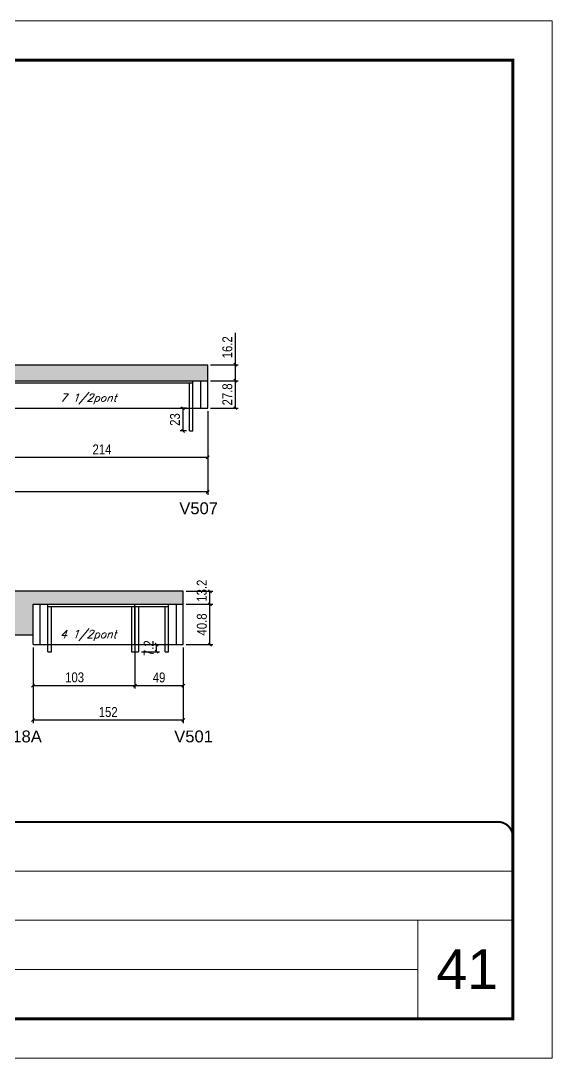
# Model space of a CAD drawing. Extents: x -21493 to -15213, y -12134 to 11887.
# Drawn here: x -20546 to -20008, y -649 to 401 of the extents above; entities that cross this region are included whole.
import ezdxf

# ---------------------------------------------------------------- set-up
doc = ezdxf.new("R2010")
doc.units = 0
doc.linetypes.add('CONTINUO', pattern=[0])
doc.linetypes.add('DASHED', pattern=[0.75, 0.5, -0.25])
for name, color, linetype in [('5', 5, 'Continuous'), ('COTA', 241, 'Continuous'), ('Painéis', 200, 'Continuous'), ('SARR_2.2x7', 40, 'Continuous'), ('SARR_3.5x7', 81, 'Continuous'), ('texto', 7, 'Continuous')]:
    doc.layers.add(name, color=color, linetype=linetype)
for name, color, linetype, lineweight in [('CARIMBO', 255, 'Continuous', 9), ('Folhas', 255, 'Continuous', 9), ('SARRAFO DE PRESSAO', 251, 'DASHED', 9)]:
    doc.layers.add(name, color=color, linetype=linetype, lineweight=lineweight)
doc.styles.add('ARIAL', font='arial.ttf')
doc.styles.add('COTA TECNICA', font='techl___.ttf', dxfattribs={"height": 10})
doc.styles.add('Romans', font='romans.shx')
doc.styles.get("Standard").update_dxf_attribs({"font": 'arial.ttf'})
doc.dimstyles.new('PAINEL', dxfattribs={"dimtxt": 10, "dimasz": 3, "dimexe": 3, "dimexo": 3, "dimgap": 3, "dimtad": 1, "dimdec": 1, "dimzin": 12, "dimdsep": 46, "dimtxsty": 'COTA TECNICA', "dimblk1": 'OBLIQUE', "dimblk2": 'OBLIQUE', "dimsah": 1, "dimcen": 0.9, "dimclrd": 4, "dimclre": 4, "dimclrt": 240, "dimadec": 1, "dimazin": 3, "dimtfac": 1, "dimtdec": 1, "dimtmove": 0, "dimatfit": 3, "dimfxl": 1, "dimtolj": 1, "dimtzin": 12, "dimarcsym": 0})
pattern_1 = [(50, (-160229.1976, -26011.143), (5.46554007, -0.47817257), [0.5715, -6.2865]), (355, (-160229.1976, -26011.143), (-1.05730264, 5.73170536), [0.4572, -5.02921753]), (100.4514447, (-160228.742, -26011.183), (4.40823741, 5.25353256), [0.48570026, -5.34270734]), (46.1842, (-160229.1976, -26009.619), (8.13237123, -1.26126984), [0.85725, -9.42975]), (96.6355576, (-160228.52, -26009.724), (7.122124, 7.42278374), [0.7285507, -8.01406824]), (351.184151, (-160229.198, -26009.619), (7.122124, 7.42278374), [0.685799, -7.54379196]), (21, (-160228.4356, -26010), (4.54843174, -3.06795595), [0.5715, -6.2865]), (326, (-160228.4356, -26010), (1.85406085, 5.52563898), [0.4572, -5.0292]), (71.451445, (-160228.0566, -26010.256), (6.40249258, 2.45768307), [0.48570026, -5.34269813]), (37.5, (-160229.1976, -26011.1432), (0.092658098, 2.536651166), [0, -4.96824, 0, -5.1054, 0, -5.04825]), (7.5, (-160229.1976, -26011.1432), (2.004589875, 3.005417245), [0, -2.91084, 0, -4.85394, 0, -1.92405]), (327.5, (-160230.8969, -26011.1432), (4.067717855, -0.17186232), [0, -1.905, 0, -5.9436, 0, -7.8867]), (317.5, (-160231.659, -26011.1432), (4.44387544, 0.76279473), [0, -2.4765, 0, -3.94716, 0, -5.6007])]

# ---------------------------------------------------------------- blocks, each defined once
blk = doc.blocks.new('_Oblique')
at = {"color": 0, "linetype": 'ByBlock', "lineweight": -2}
blk.add_line((-0.5, -0.5), (0.5, 0.5), dxfattribs=at)
blk = doc.blocks.new('*D1462')
at = {"layer": 'COTA', "color": 4, "lineweight": -2, "ltscale": 25, "transparency": 16777216}
for p, q in [((-20354.1, 37.2), (-20326.1, 37.2)), ((-20329.1, 9.4), (-20329.1, 37.2)), ((-20354.1, 9.4), (-20326.1, 9.4))]:
    blk.add_line(p, q, dxfattribs=at)
at = {"layer": 'Defpoints', "color": 0, "ltscale": 25, "transparency": 16777216}
for p in [(-20357.1, 37.2), (-20329.1, 37.2), (-20357.1, 9.4)]:
    blk.add_point(p, dxfattribs=at)
at = {"layer": 'COTA', "color": 4, "lineweight": -2, "ltscale": 25, "transparency": 16777216, "xscale": 3, "yscale": 3, "zscale": 3}
for p, rotation in [((-20329.1, 37.2), 90), ((-20329.1, 9.4), 270)]:
    blk.add_blockref('_Oblique', p, dxfattribs=dict(at, rotation=rotation))
at = {"layer": 'COTA', "color": 240, "ltscale": 25, "transparency": 16777216, "insert": (-20337.2, 23.3), "char_height": 10, "attachment_point": 5, "rotation": 90, "style": 'COTA TECNICA'}
blk.add_mtext('\\A1;27.8', dxfattribs=at)
blk = doc.blocks.new('*D1464')
at = {"layer": 'COTA', "color": 4, "lineweight": -2, "ltscale": 25, "transparency": 16777216}
for p, q in [((-21059.1, 6.4), (-21059.1, -78.4)), ((-20357.1, 6.4), (-20357.1, -78.4)), ((-20357.1, -75.4), (-21059.1, -75.4))]:
    blk.add_line(p, q, dxfattribs=at)
at = {"layer": 'Defpoints', "color": 0, "ltscale": 25, "transparency": 16777216}
for p in [(-21059.1, 9.4), (-20357.1, 9.4), (-21059.1, -75.4)]:
    blk.add_point(p, dxfattribs=at)
at = {"layer": 'COTA', "color": 4, "lineweight": -2, "ltscale": 25, "transparency": 16777216, "xscale": 3, "yscale": 3, "zscale": 3, "rotation": 180}
blk.add_blockref('_Oblique', (-21059.1, -75.4), dxfattribs=at)
at = {"layer": 'COTA', "color": 4, "lineweight": -2, "ltscale": 25, "transparency": 16777216, "xscale": 3, "yscale": 3, "zscale": 3}
blk.add_blockref('_Oblique', (-20357.1, -75.4), dxfattribs=at)
at = {"layer": 'COTA', "color": 240, "ltscale": 25, "transparency": 16777216, "insert": (-20708.1, -67.3), "char_height": 10, "attachment_point": 5, "style": 'COTA TECNICA'}
blk.add_mtext('\\A1;702', dxfattribs=at)
blk = doc.blocks.new('*D1465')
at = {"layer": 'COTA', "color": 4, "lineweight": -2, "ltscale": 25, "transparency": 16777216}
for p, q in [((-20329.1, 53.4), (-20329.1, 85.7)), ((-20354.1, 53.4), (-20326.1, 53.4)), ((-20329.1, 37.2), (-20329.1, 53.4)), ((-20354.1, 37.2), (-20326.1, 37.2))]:
    blk.add_line(p, q, dxfattribs=at)
at = {"layer": 'Defpoints', "color": 0, "ltscale": 25, "transparency": 16777216}
for p in [(-20357.1, 53.4), (-20329.1, 53.4), (-20357.1, 37.2)]:
    blk.add_point(p, dxfattribs=at)
at = {"layer": 'COTA', "color": 4, "lineweight": -2, "ltscale": 25, "transparency": 16777216, "xscale": 3, "yscale": 3, "zscale": 3}
for p, rotation in [((-20329.1, 53.4), 90), ((-20329.1, 37.2), 270)]:
    blk.add_blockref('_Oblique', p, dxfattribs=dict(at, rotation=rotation))
at = {"layer": 'COTA', "color": 240, "ltscale": 25, "transparency": 16777216, "insert": (-20337.2, 71), "char_height": 10, "attachment_point": 5, "rotation": 90, "style": 'COTA TECNICA'}
blk.add_mtext('\\A1;16.2', dxfattribs=at)
blk = doc.blocks.new('*D1466')
at = {"layer": 'COTA', "color": 4, "lineweight": -2, "ltscale": 25, "transparency": 16777216}
for p, q in [((-20357.1, 6.4), (-20357.1, -43.3)), ((-20571.1, -16.6), (-20571.1, -43.3)), ((-20571.1, -40.3), (-20357.1, -40.3))]:
    blk.add_line(p, q, dxfattribs=at)
at = {"layer": 'Defpoints', "color": 0, "ltscale": 25, "transparency": 16777216}
for p in [(-20357.1, 9.4), (-20571.1, -13.6), (-20357.1, -40.3)]:
    blk.add_point(p, dxfattribs=at)
at = {"layer": 'COTA', "color": 4, "lineweight": -2, "ltscale": 25, "transparency": 16777216, "xscale": 3, "yscale": 3, "zscale": 3, "rotation": 180}
blk.add_blockref('_Oblique', (-20571.1, -40.3), dxfattribs=at)
at = {"layer": 'COTA', "color": 4, "lineweight": -2, "ltscale": 25, "transparency": 16777216, "xscale": 3, "yscale": 3, "zscale": 3}
blk.add_blockref('_Oblique', (-20357.1, -40.3), dxfattribs=at)
at = {"layer": 'COTA', "color": 240, "ltscale": 25, "transparency": 16777216, "insert": (-20464.1, -32.3), "char_height": 10, "attachment_point": 5, "style": 'COTA TECNICA'}
blk.add_mtext('\\A1;214', dxfattribs=at)
blk = doc.blocks.new('*D1471')
at = {"layer": 'COTA', "color": 4, "lineweight": -2, "ltscale": 25, "transparency": 16777216}
for p, q in [((-20533.8, -232.9), (-20533.8, -274.3)), ((-20430.8, -232.9), (-20430.8, -274.3)), ((-20533.8, -271.3), (-20430.8, -271.3))]:
    blk.add_line(p, q, dxfattribs=at)
at = {"layer": 'Defpoints', "color": 0, "ltscale": 25, "transparency": 16777216}
for p in [(-20533.8, -229.9), (-20430.8, -229.9), (-20430.8, -271.3)]:
    blk.add_point(p, dxfattribs=at)
at = {"layer": 'COTA', "color": 4, "lineweight": -2, "ltscale": 25, "transparency": 16777216, "xscale": 3, "yscale": 3, "zscale": 3, "rotation": 180}
blk.add_blockref('_Oblique', (-20533.8, -271.3), dxfattribs=at)
at = {"layer": 'COTA', "color": 4, "lineweight": -2, "ltscale": 25, "transparency": 16777216, "xscale": 3, "yscale": 3, "zscale": 3}
blk.add_blockref('_Oblique', (-20430.8, -271.3), dxfattribs=at)
at = {"layer": 'COTA', "color": 240, "ltscale": 25, "transparency": 16777216, "insert": (-20491.8, -263.1), "char_height": 10, "attachment_point": 5, "style": 'COTA TECNICA'}
blk.add_mtext('\\A1;103', dxfattribs=at)
blk = doc.blocks.new('*D1426')
at = {"layer": 'COTA', "color": 4, "lineweight": -2, "ltscale": 25, "transparency": 16777216}
for p, q in [((-20430.8, -232.9), (-20430.8, -274.3)), ((-20381.8, -232.9), (-20381.8, -274.3)), ((-20430.8, -271.3), (-20381.8, -271.3))]:
    blk.add_line(p, q, dxfattribs=at)
at = {"layer": 'Defpoints', "color": 0, "ltscale": 25, "transparency": 16777216}
for p in [(-20430.8, -229.9), (-20381.8, -229.9), (-20381.8, -271.3)]:
    blk.add_point(p, dxfattribs=at)
at = {"layer": 'COTA', "color": 4, "lineweight": -2, "ltscale": 25, "transparency": 16777216, "xscale": 3, "yscale": 3, "zscale": 3, "rotation": 180}
blk.add_blockref('_Oblique', (-20430.8, -271.3), dxfattribs=at)
at = {"layer": 'COTA', "color": 4, "lineweight": -2, "ltscale": 25, "transparency": 16777216, "xscale": 3, "yscale": 3, "zscale": 3}
blk.add_blockref('_Oblique', (-20381.8, -271.3), dxfattribs=at)
at = {"layer": 'COTA', "color": 240, "ltscale": 25, "transparency": 16777216, "insert": (-20406.3, -263.2), "char_height": 10, "attachment_point": 5, "style": 'COTA TECNICA'}
blk.add_mtext('\\A1;49', dxfattribs=at)
blk = doc.blocks.new('*D1427')
at = {"layer": 'COTA', "color": 4, "lineweight": -2, "ltscale": 25, "transparency": 16777216}
for p, q in [((-20533.8, -232.9), (-20533.8, -309.3)), ((-20381.8, -232.9), (-20381.8, -309.3)), ((-20381.8, -306.3), (-20533.8, -306.3))]:
    blk.add_line(p, q, dxfattribs=at)
at = {"layer": 'Defpoints', "color": 0, "ltscale": 25, "transparency": 16777216}
for p in [(-20533.8, -229.9), (-20381.8, -229.9), (-20533.8, -306.3)]:
    blk.add_point(p, dxfattribs=at)
at = {"layer": 'COTA', "color": 4, "lineweight": -2, "ltscale": 25, "transparency": 16777216, "xscale": 3, "yscale": 3, "zscale": 3, "rotation": 180}
blk.add_blockref('_Oblique', (-20533.8, -306.3), dxfattribs=at)
at = {"layer": 'COTA', "color": 4, "lineweight": -2, "ltscale": 25, "transparency": 16777216, "xscale": 3, "yscale": 3, "zscale": 3}
blk.add_blockref('_Oblique', (-20381.8, -306.3), dxfattribs=at)
at = {"layer": 'COTA', "color": 240, "ltscale": 25, "transparency": 16777216, "insert": (-20457.8, -298.2), "char_height": 10, "attachment_point": 5, "style": 'COTA TECNICA'}
blk.add_mtext('\\A1;152', dxfattribs=at)
blk = doc.blocks.new('*D1430')
at = {"layer": 'COTA', "color": 4, "lineweight": -2, "ltscale": 25, "transparency": 16777216}
for p, q in [((-20378.8, -189.1), (-20351.8, -189.1)), ((-20354.8, -229.9), (-20354.8, -189.1)), ((-20378.8, -229.9), (-20351.8, -229.9))]:
    blk.add_line(p, q, dxfattribs=at)
at = {"layer": 'Defpoints', "color": 0, "ltscale": 25, "transparency": 16777216}
for p in [(-20381.8, -189.1), (-20354.8, -189.1), (-20381.8, -229.9)]:
    blk.add_point(p, dxfattribs=at)
at = {"layer": 'COTA', "color": 4, "lineweight": -2, "ltscale": 25, "transparency": 16777216, "xscale": 3, "yscale": 3, "zscale": 3}
for p, rotation in [((-20354.8, -189.1), 90), ((-20354.8, -229.9), 270)]:
    blk.add_blockref('_Oblique', p, dxfattribs=dict(at, rotation=rotation))
at = {"layer": 'COTA', "color": 240, "ltscale": 25, "transparency": 16777216, "insert": (-20363, -209.5), "char_height": 10, "attachment_point": 5, "rotation": 90, "style": 'COTA TECNICA'}
blk.add_mtext('\\A1;40.8', dxfattribs=at)
blk = doc.blocks.new('*D1431')
at = {"layer": 'COTA', "color": 4, "lineweight": -2, "ltscale": 25, "transparency": 16777216}
for p, q in [((-20378.8, -175.9), (-20351.8, -175.9)), ((-20354.8, -189.1), (-20354.8, -175.9)), ((-20378.8, -189.1), (-20351.8, -189.1))]:
    blk.add_line(p, q, dxfattribs=at)
at = {"layer": 'Defpoints', "color": 0, "ltscale": 25, "transparency": 16777216}
for p in [(-20381.8, -175.9), (-20354.8, -175.9), (-20381.8, -189.1)]:
    blk.add_point(p, dxfattribs=at)
at = {"layer": 'COTA', "color": 4, "lineweight": -2, "ltscale": 25, "transparency": 16777216, "xscale": 3, "yscale": 3, "zscale": 3}
for p, rotation in [((-20354.8, -175.9), 90), ((-20354.8, -189.1), 270)]:
    blk.add_blockref('_Oblique', p, dxfattribs=dict(at, rotation=rotation))
at = {"layer": 'COTA', "color": 240, "ltscale": 25, "transparency": 16777216, "insert": (-20363.1, -175.3), "char_height": 10, "attachment_point": 5, "rotation": 90, "style": 'COTA TECNICA'}
blk.add_mtext('\\A1;13.2', dxfattribs=at)
blk = doc.blocks.new('*D1436')
at = {"layer": 'COTA', "color": 4, "lineweight": -2, "ltscale": 25, "transparency": 16777216}
for p, q in [((-20378.6, 9.4), (-20385, 9.4)), ((-20382, -13.6), (-20382, 9.4)), ((-20378.6, -13.6), (-20385, -13.6))]:
    blk.add_line(p, q, dxfattribs=at)
at = {"layer": 'Defpoints', "color": 0, "ltscale": 25, "transparency": 16777216}
for p in [(-20382, 9.4), (-20375.6, 9.4), (-20375.6, -13.6)]:
    blk.add_point(p, dxfattribs=at)
at = {"layer": 'COTA', "color": 4, "lineweight": -2, "ltscale": 25, "transparency": 16777216, "xscale": 3, "yscale": 3, "zscale": 3}
for p, rotation in [((-20382, 9.4), 90), ((-20382, -13.6), 270)]:
    blk.add_blockref('_Oblique', p, dxfattribs=dict(at, rotation=rotation))
at = {"layer": 'COTA', "color": 240, "ltscale": 25, "transparency": 16777216, "insert": (-20390.2, -2.1), "char_height": 10, "attachment_point": 5, "rotation": 90, "style": 'COTA TECNICA'}
blk.add_mtext('\\A1;23', dxfattribs=at)
blk = doc.blocks.new('*D1438')
at = {"layer": 'COTA', "color": 4, "lineweight": -2, "ltscale": 25, "transparency": 16777216}
for p, q in [((-20424.2, -229.9), (-20405.8, -229.9)), ((-20408.8, -237.1), (-20408.8, -229.9)), ((-20424.2, -237.1), (-20405.8, -237.1))]:
    blk.add_line(p, q, dxfattribs=at)
at = {"layer": 'Defpoints', "color": 0, "ltscale": 25, "transparency": 16777216}
for p in [(-20427.2, -229.9), (-20408.8, -229.9), (-20427.2, -237.1)]:
    blk.add_point(p, dxfattribs=at)
at = {"layer": 'COTA', "color": 4, "lineweight": -2, "ltscale": 25, "transparency": 16777216, "xscale": 3, "yscale": 3, "zscale": 3}
for p, rotation in [((-20408.8, -229.9), 90), ((-20408.8, -237.1), 270)]:
    blk.add_blockref('_Oblique', p, dxfattribs=dict(at, rotation=rotation))
at = {"layer": 'COTA', "color": 240, "ltscale": 25, "transparency": 16777216, "insert": (-20416.9, -233.5), "char_height": 10, "attachment_point": 5, "rotation": 90, "style": 'COTA TECNICA'}
blk.add_mtext('\\A1;7.2', dxfattribs=at)
blk = doc.blocks.new('9999999999')
at = {"color": 30, "linetype": 'CONTINUO'}
for p, q in [((98564.6, 34379.6), (99584, 34379.6)), ((98564.6, 34329.8), (99488, 34329.8)), ((99584, 34329.8), (99488, 34329.8)), ((99488, 34329.8), (99488, 34230.2)), ((98564.6, 34280), (99488, 34280))]:
    blk.add_line(p, q, dxfattribs=at)
at = {"color": 30, "linetype": 'CONTINUO', "const_width": 2}
blk.add_lwpolyline([(99584, 34230.2), (99584, 34414.4, 0.414214), (99569, 34429.4), (98229, 34429.4, 0.414214), (98214, 34414.4), (98214, 34245.2, 0.414214), (98229, 34230.2), (99584, 34230.2)], format="xyb", dxfattribs=at)
at = {"layer": 'Folhas'}
blk.add_lwpolyline([(98139, 34190.2), (99624, 34190.2), (99624, 35240.2), (98139, 35240.2)], close=True, dxfattribs=at)
at = {"layer": 'Folhas', "color": 30, "const_width": 3}
blk.add_lwpolyline([(98214, 34230.2), (99584, 34230.2), (99584, 35200.2), (98214, 35200.2)], close=True, dxfattribs=at)

msp = doc.modelspace()

# ---------------------------------------------------------------- hatches: boundary and pattern name
at = {"layer": 'COTA', "linetype": 'ByBlock'}
h = msp.add_hatch(dxfattribs=at)
h.set_pattern_fill('AR-CONC', color=256, scale=0.03)
h.set_pattern_definition(pattern_1)
h.paths.add_polyline_path([(-21059.09, 37.22), (-20357.11, 37.22), (-20357.11, 53.42), (-21260.8, 53.42), (-21260.8, 40.22), (-21081.82, 40.22), (-21081.82, 9.42), (-21059.09, 9.42)])
h = msp.add_hatch(dxfattribs=at)
h.set_pattern_fill('AR-CONC', color=256, scale=0.03)
h.set_pattern_definition(pattern_1)
h.paths.add_polyline_path([(-21260.8, -175.87), (-21260.8, -192.07), (-20558.82, -192.07), (-20558.82, -219.87), (-20533.76, -219.87), (-20533.76, -189.07), (-20381.78, -189.07), (-20381.78, -175.87)])

# ---------------------------------------------------------------- linework, layer by layer
for p, q in [((-21260.8, 53.42), (-20357.11, 53.42)), ((-20357.11, 37.22), (-20357.11, 53.42)), ((-20381.78, -175.87), (-21260.8, -175.87)), ((-20381.78, -189.07), (-20381.78, -175.87)), ((-20558.82, -219.87), (-20533.76, -219.87))]:
    msp.add_line(p, q, dxfattribs=at)
at = {"layer": 'Painéis'}
for p, q in [((-21059.09, 37.22), (-20357.11, 37.22)), ((-21059.09, 9.42), (-20357.11, 9.42)), ((-20533.76, -189.07), (-20381.78, -189.07)), ((-20533.76, -229.87), (-20381.78, -229.87))]:
    msp.add_line(p, q, dxfattribs=at)
at = {"layer": 'Painéis', "ltscale": 25}
for p, q in [((-20357.11, 9.42), (-20357.11, 37.22)), ((-20533.76, -229.87), (-20533.76, -189.07)), ((-20430.76, -229.87), (-20430.76, -189.07)), ((-20381.78, -229.87), (-20381.78, -189.07))]:
    msp.add_line(p, q, dxfattribs=at)
at = {"layer": 'SARR_2.2x7', "linetype": 'Continuous'}
for p, q in [((-20571.09, 35.02), (-20372.11, 35.02)), ((-20364.11, 9.42), (-20364.11, 37.22)), ((-20526.76, -229.87), (-20526.76, -189.07)), ((-20518.76, -191.27), (-20430.76, -191.27)), ((-20430.76, -191.27), (-20396.78, -191.27)), ((-20388.78, -229.87), (-20388.78, -189.07))]:
    msp.add_line(p, q, dxfattribs=at)
at = {"layer": 'SARR_3.5x7'}
for p, q in [((-20375.61, -13.58), (-20375.61, 35.02)), ((-20372.11, -13.58), (-20372.11, 37.22)), ((-20375.61, -13.58), (-20372.11, -13.58)), ((-20518.76, -237.07), (-20518.76, -189.07)), ((-20515.26, -237.07), (-20515.26, -191.27)), ((-20434.26, -191.27), (-20434.26, -237.07)), ((-20430.76, -191.27), (-20430.76, -237.07)), ((-20427.23, -191.27), (-20427.23, -237.07)), ((-20400.28, -237.07), (-20400.28, -191.27)), ((-20396.78, -237.07), (-20396.78, -189.07)), ((-20518.76, -237.07), (-20515.26, -237.07)), ((-20434.26, -237.07), (-20427.23, -237.07)), ((-20400.28, -237.07), (-20396.78, -237.07))]:
    msp.add_line(p, q, dxfattribs=at)

# ---------------------------------------------------------------- block references
at = {"layer": 'SARRAFO DE PRESSAO', "color": 6, "linetype": 'ByBlock'}
msp.add_blockref('9999999999', (-119632.39, -34838.72), dxfattribs=at)

# ---------------------------------------------------------------- texts
at = {"layer": '5', "linetype": 'Continuous'}
for s, p in [('V507', (-20385.83, -97.88)), ('C18A', (-20566.88, -328.82)), ('V501', (-20390.98, -328.82))]:
    msp.add_text(s, height=12, rotation=0.00004, dxfattribs=at).set_placement(p)
at = {"layer": 'CARIMBO', "style": 'ARIAL'}
msp.add_text('41', height=40, dxfattribs=at).set_placement((-20125.55, -578.37))
at = {"layer": 'texto', "color": 2, "char_height": 8, "attachment_point": 5, "style": 'Romans'}
for s, insert in [('{\\Q19;\\C256;7 1/2pont}', (-20477.84, 18.69)), ('{\\Q19;\\C256;4 1/2pont}', (-20477.88, -220.59))]:
    msp.add_mtext(s, dxfattribs=dict(at, insert=insert))

# ---------------------------------------------------------------- dimensions: what is measured, and where the dimension line sits
at = {"layer": 'COTA', "ltscale": 25}
for base, p1, p2, picture, middle in [((-20329.06, 53.42), (-20357.11, 37.22), (-20357.11, 53.42), '*D1465', (-20337.17, 71.04)), ((-20382.02, 9.42), (-20375.61, -13.58), (-20375.61, 9.42), '*D1436', (-20390.24, -2.08)), ((-20354.84, -189.07), (-20381.78, -229.87), (-20381.78, -189.07), '*D1430', (-20362.97, -209.47))]:
    dim = msp.add_linear_dim(base=base, p1=p1, p2=p2, angle=90, dimstyle='PAINEL', dxfattribs=at)
    dim.commit()
    dim.dimension.update_dxf_attribs({"geometry": picture, "text_midpoint": middle})
for base, p1, p2, picture, middle in [((-20329.06, 37.22), (-20357.11, 9.42), (-20357.11, 37.22), '*D1462', (-20329.06, 23.32)), ((-20408.83, -229.87), (-20427.23, -237.07), (-20427.23, -229.87), '*D1438', (-20408.83, -233.47))]:
    dim = msp.add_linear_dim(base=base, p1=p1, p2=p2, angle=90, dimstyle='PAINEL', dxfattribs=at)
    dim.commit()
    dim.dimension.update_dxf_attribs({"geometry": picture, "text_midpoint": middle, "dimtype": 160})
for base, p1, p2, picture, middle in [((-21059.09, -75.38), (-20357.11, 9.42), (-21059.09, 9.42), '*D1464', (-20708.1, -67.28)), ((-20357.11, -40.35), (-20571.09, -13.58), (-20357.11, 9.42), '*D1466', (-20464.1, -32.27)), ((-20533.76, -306.32), (-20381.78, -229.87), (-20533.76, -229.87), '*D1427', (-20457.77, -298.21)), ((-20381.78, -271.29), (-20430.76, -229.87), (-20381.78, -229.87), '*D1426', (-20406.27, -263.18))]:
    dim = msp.add_linear_dim(base=base, p1=p1, p2=p2, dimstyle='PAINEL', dxfattribs=at)
    dim.commit()
    dim.dimension.update_dxf_attribs({"geometry": picture, "text_midpoint": middle})
dim = msp.add_linear_dim(base=(-20354.84, -175.87), p1=(-20381.78, -189.07), p2=(-20381.78, -175.87), angle=90, dimstyle='PAINEL', override={"dimtmove": 1}, dxfattribs=at)
dim.commit()
dim.dimension.update_dxf_attribs({"geometry": '*D1431', "text_midpoint": (-20354.84, -175.32), "dimtype": 160})
dim = msp.add_linear_dim(base=(-20430.76, -271.29), p1=(-20533.76, -229.87), p2=(-20430.76, -229.87), dimstyle='PAINEL', dxfattribs=at)
dim.commit()
dim.dimension.update_dxf_attribs({"geometry": '*D1471', "text_midpoint": (-20491.76, -271.29), "dimtype": 160})

doc.saveas('drawing.dxf')
